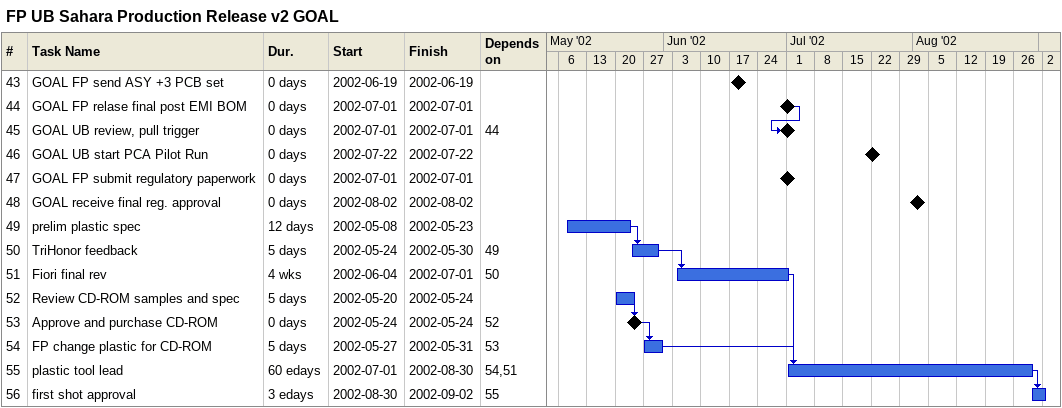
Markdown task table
FP UB Sahara Production Release v2 GOAL

| ID | Task | Duration | Start | Finish | Predecessors |
|---|---|---|---|---|---|
| 43 | GOAL FP send ASY +3 PCB set | 0d | 2002-06-19 | 2002-06-19 |  |
| 44 | GOAL FP relase final post EMI BOM | 0d | 2002-07-01 | 2002-07-01 |  |
| 45 | GOAL UB review, pull trigger | 0d | 2002-07-01 | 2002-07-01 | 44 |
| 46 | GOAL UB start PCA Pilot Run | 0d | 2002-07-22 | 2002-07-22 |  |
| 47 | GOAL FP submit regulatory paperwork | 0d | 2002-07-01 | 2002-07-01 |  |
| 48 | GOAL receive final reg. approval | 0d | 2002-08-02 | 2002-08-02 |  |
| 49 | prelim plastic spec | 12d | 2002-05-08 | 2002-05-23 |  |
| 50 | TriHonor feedback | 5d | 2002-05-24 | 2002-05-30 | 49 |
| 51 | Fiori final rev | 4w | 2002-06-04 | 2002-07-01 | 50 |
| 52 | Review CD-ROM samples and spec | 5d | 2002-05-20 | 2002-05-24 |  |
| 53 | Approve and purchase CD-ROM | 0d | 2002-05-24 | 2002-05-24 | 52 |
| 54 | FP change plastic for CD-ROM | 5d | 2002-05-27 | 2002-05-31 | 53 |
| 55 | plastic tool lead | 60ed | 2002-07-01 | 2002-08-30 | 54, 51 |
| 56 | first shot approval | 3ed | 2002-08-30 | 2002-09-02 | 55 |
